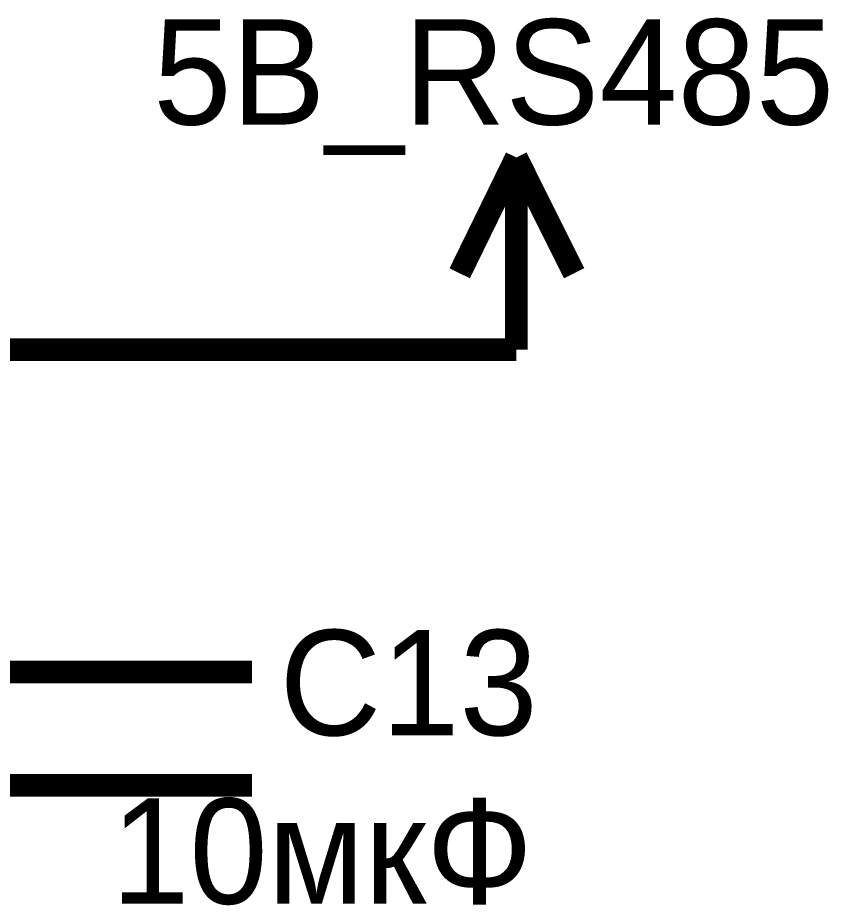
# Model space of a CAD drawing. Extents: x 0 to 594, y 0 to 420.
# Drawn here: x 101.01 to 111.71, y 272.66 to 284.38 of the extents above; entities that cross this region are included whole.
import ezdxf

# ---------------------------------------------------------------- set-up
doc = ezdxf.new("R2010")
doc.units = 0
doc.layers.add('SHEET', color=255, linetype='CONTINUOUS')

msp = doc.modelspace()

# ---------------------------------------------------------------- linework, layer by layer
at = {"layer": 'SHEET', "const_width": 0.3}
for points in [[(107.59, 282.531), (106.843, 281.002)], [(107.59, 282.531), (108.354, 281.002)], [(107.59, 279.994), (107.59, 282.531)], [(77.619, 279.994), (82.602, 279.994), (100.106, 279.994), (107.59, 279.994)], [(96.112, 275.738), (104.099, 275.738)], [(96.112, 274.244), (104.099, 274.244)]]:
    msp.add_lwpolyline(points, dxfattribs=at)

# ---------------------------------------------------------------- texts
at = {"layer": 'SHEET'}
for s, p in [('5В_RS485', (102.797, 282.965)), ('C13', (104.464, 274.904)), ('10мкФ', (102.241, 272.68))]:
    msp.add_text(s, height=1.3898, dxfattribs=at).set_placement(p)

doc.saveas('drawing.dxf')
